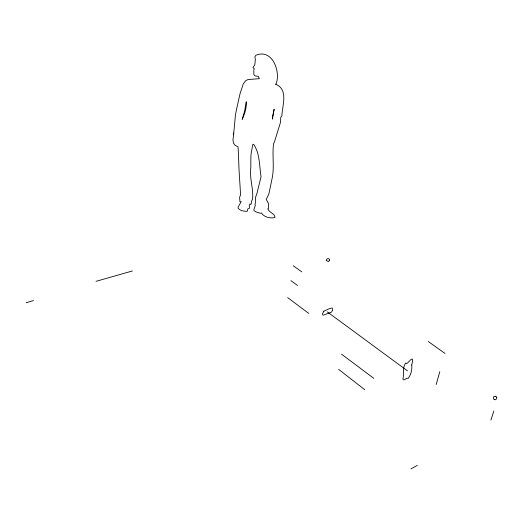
<?xml version="1.0" encoding="UTF-8"?>
<svg xmlns="http://www.w3.org/2000/svg" width="523" height="523" viewBox="0 0 523 523"><rect width="100%" height="100%" fill="white"/><g stroke="black" fill="none" stroke-linecap="round" stroke-linejoin="round"><path stroke-width="0.78" d="M329.634 260.127L328.444 261.559L326.751 260.781M436.195 384.536L439.81 371.618M490.927 420.074L493.843 411M494.425 399.592C496.641 400.906 497.857 396.081 495.163 396.231M329.634 260.003C329.634 257.976 326.352 258.238 326.574 260.14M495.078 396.225C493.228 396.074 492.614 398.781 494.281 399.526M411.045 468.83L417.341 465.365M26.15 302.739L33.498 300.581M96.055 281.328L132.456 270.953M428.357 341.565L445.053 353.476M293.213 265.723L301.778 271.862M290.899 280.635L297.45 285.427M327.267 311.852L407.417 370.84M341.499 354.182L373.801 378.325M287.676 297.613L308.753 313.414M338.662 369.356L364.747 389.727M496.66 397.232L496.798 397.598M326.679 260.637L326.581 260.186M233.761 132.979L233.761 133.973L233.238 134.051L233.323 134.738L233.696 134.699L232.938 139.752L233.421 143.054L235.043 145.289L238.011 146.839C238.802 156.54 238.645 166.222 239.416 175.846L240.593 194.857L239.599 197.263L239.965 201.845L241.214 201.656L238.2 206.899L238.037 208.095C239.926 210.932 244.123 211.266 247.301 211.305L247.758 208.965L249.471 208.239L249.242 205.755L249.916 203.878L250.654 204.473L251.151 204.003L251.517 201.342L252.583 199.015C253.563 188.476 249.386 178.121 250.785 167.863C250.994 162.745 250.55 157.678 251.256 152.579L252.89 144.256L253.72 144.407C260.068 153.84 259.258 165.922 261.062 176.682L256.976 193.268L255.401 197.792L255.675 201.237L254.963 204.709L255.361 205.33L253.845 209.658L254.086 210.691L255.734 211.789L260.134 213.247L261.376 212.92C264.017 217.215 269.953 218.503 274.693 217.601L274.961 216.803C274.111 213.116 268.959 212.508 267.796 208.769L268.338 208.625L268.704 204.003L266.253 199.368L268.842 194.085L271.947 179.186C274.712 167.419 271.934 155.207 273.614 143.367L274.3 142.38L280.459 122.493L280.792 117.237L281.858 115.916C282.289 105.319 288.716 89.315 275.477 84.17L276.02 84.072C280.962 72.141 272.529 48.24 255.871 55.268L254.904 56.857L255.348 59.459L254.832 64.715L252.942 67.559L254.328 68.775L253.825 70.095L253.812 73.933L254.165 75.083L255.198 75.92L258.336 76.338L259.31 78.698L248.157 79.529L245.803 80.542L243.273 83.876L240.168 93.172L236.403 109.922L235.415 115.184L233.761 132.979M411.725 364.956C412.183 369.741 411.209 374.645 408.077 378.436C406.391 376.861 404.266 381.698 402.893 379.201C404.357 373.919 402.115 367.878 405.665 362.982L406.423 363.563L407.43 363.125L410.862 359.569L412.157 358.909L412.693 360.726L411.725 364.956M323.881 311.159L322.39 314.029L323.077 315.232L331.464 312.146L332.746 309.982L332.197 307.969A64.159 35.649 -53.5 0 0 328.575 309.015L323.881 311.159M272.646 116.42L272.431 119.1L274.137 109.209L272.646 116.42M246.241 101.926L244.581 111.249L242.201 119.401C244.614 113.903 246.758 108.039 246.241 101.926"/></g></svg>
